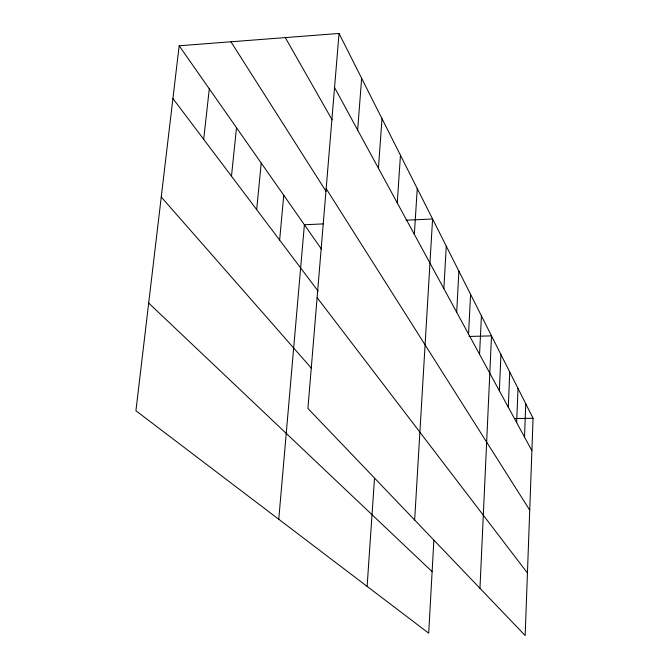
<?xml version="1.0" encoding="UTF-8"?>
<svg xmlns="http://www.w3.org/2000/svg" width="669" height="669" viewBox="0 0 669 669"><rect width="100%" height="100%" fill="white"/><g stroke="black" fill="none" stroke-linecap="round" stroke-linejoin="round"><path stroke-width="1" d="M339.041 33.45L533.076 418.309L525.165 635.55L307.916 408.45L339.041 33.45L179.167 45.776L135.924 410.758L428.704 633.183L433.846 540.527M524.513 437.049L525.775 403.825M516.652 422.591L518.015 388.438M508.289 407.204L509.753 372.048M499.358 390.771L500.939 354.57M479.966 588.302L491.514 335.88L468.952 336.448M479.564 354.361L481.421 315.852M468.559 334.099L470.575 294.343M456.693 312.272L458.884 271.162M443.873 288.673L446.265 246.125M414.655 520.03L432.584 218.997L406.016 220.193M414.345 234.359L417.247 188.574M397.252 202.891L400.455 155.275M367.122 586.404L374.489 478.552M378.437 168.287L382.007 118.681M357.647 130.037L361.645 78.281M278.764 519.269L304.395 224.751L323.16 223.906M279.634 240.071L283.756 195.256M256.679 209.614L261.219 163.044M231.482 176.19L236.508 127.729M203.702 139.344L209.297 88.826M514.57 418.518L533.076 418.309M148.685 303.065L432.115 571.644M161.254 197.004L311.67 368.527M317.114 297.621L527.44 572.999M172.92 98.519L318.135 291.14M179.167 45.776L321.638 249.395M230.956 41.787L326.029 191.317M326.163 188.625L529.731 510.146M285.303 37.589L332.159 119.902M334.55 87.53L531.897 450.638"/></g></svg>
